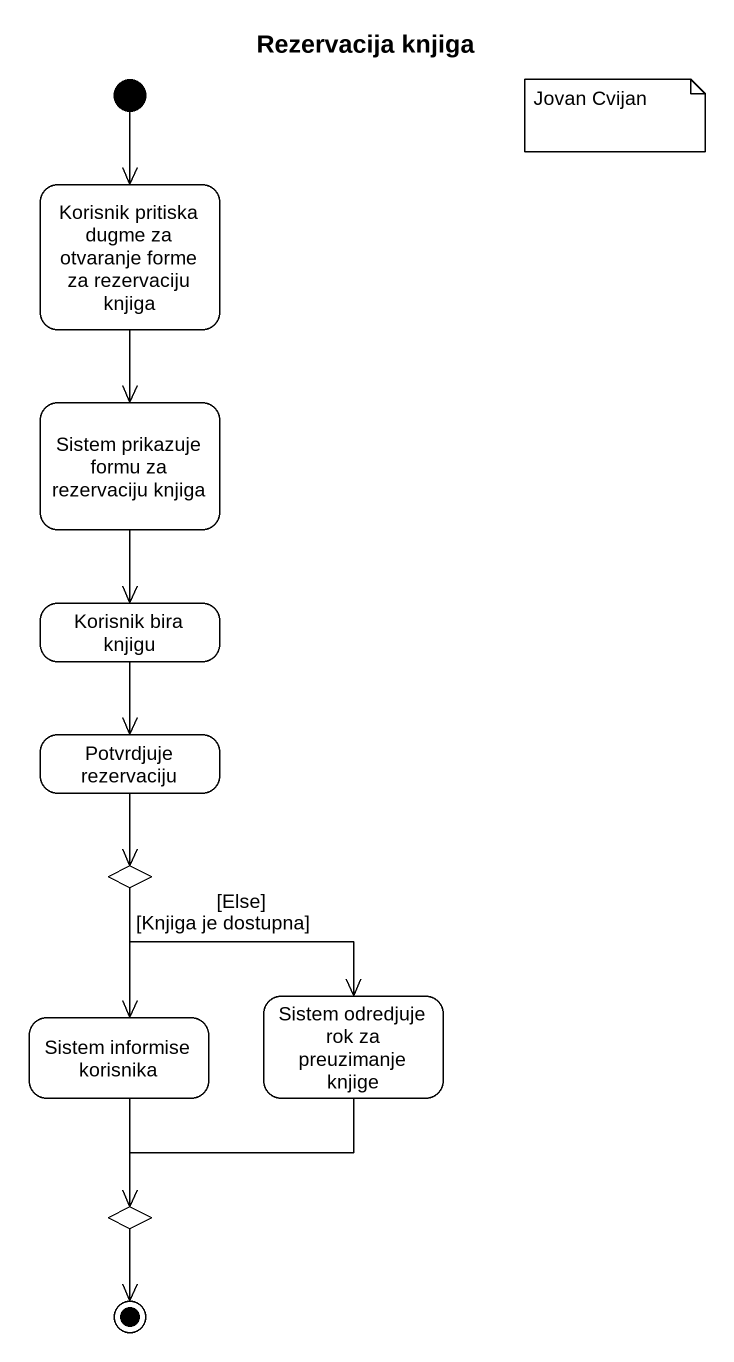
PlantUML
@startuml
title Rezervacija knjiga
hide empty description
state "Korisnik pritiska dugme za otvaranje forme za rezervaciju knjiga" as Korisnik_pritiska_dugme_za
state "Sistem prikazuje formu za rezervaciju knjiga" as Sistem_prikazuje_formu_za
state "Korisnik bira knjigu" as Korisnik_bira_knjigu
state "Potvrdjuje rezervaciju" as Potvrdjuje_rezervaciju
state choice1 <<choice>>
state "Sistem odredjuje rok za preuzimanje knjige" as Sistem_odredjuje_rok_za
state "Sistem informise korisnika" as Sistem_informise_korisnika
state choice2 <<choice>>
[*] --> Korisnik_pritiska_dugme_za
Korisnik_pritiska_dugme_za --> Sistem_prikazuje_formu_za
Sistem_prikazuje_formu_za --> Korisnik_bira_knjigu
Korisnik_bira_knjigu --> Potvrdjuje_rezervaciju
Potvrdjuje_rezervaciju --> choice1
choice1 --> Sistem_odredjuje_rok_za : [Else]
choice1 --> Sistem_informise_korisnika : [Knjiga je dostupna]
Sistem_odredjuje_rok_za --> choice2
Sistem_informise_korisnika --> choice2
choice2 --> [*]
note as N1
  Jovan Cvijan
end note
@enduml
